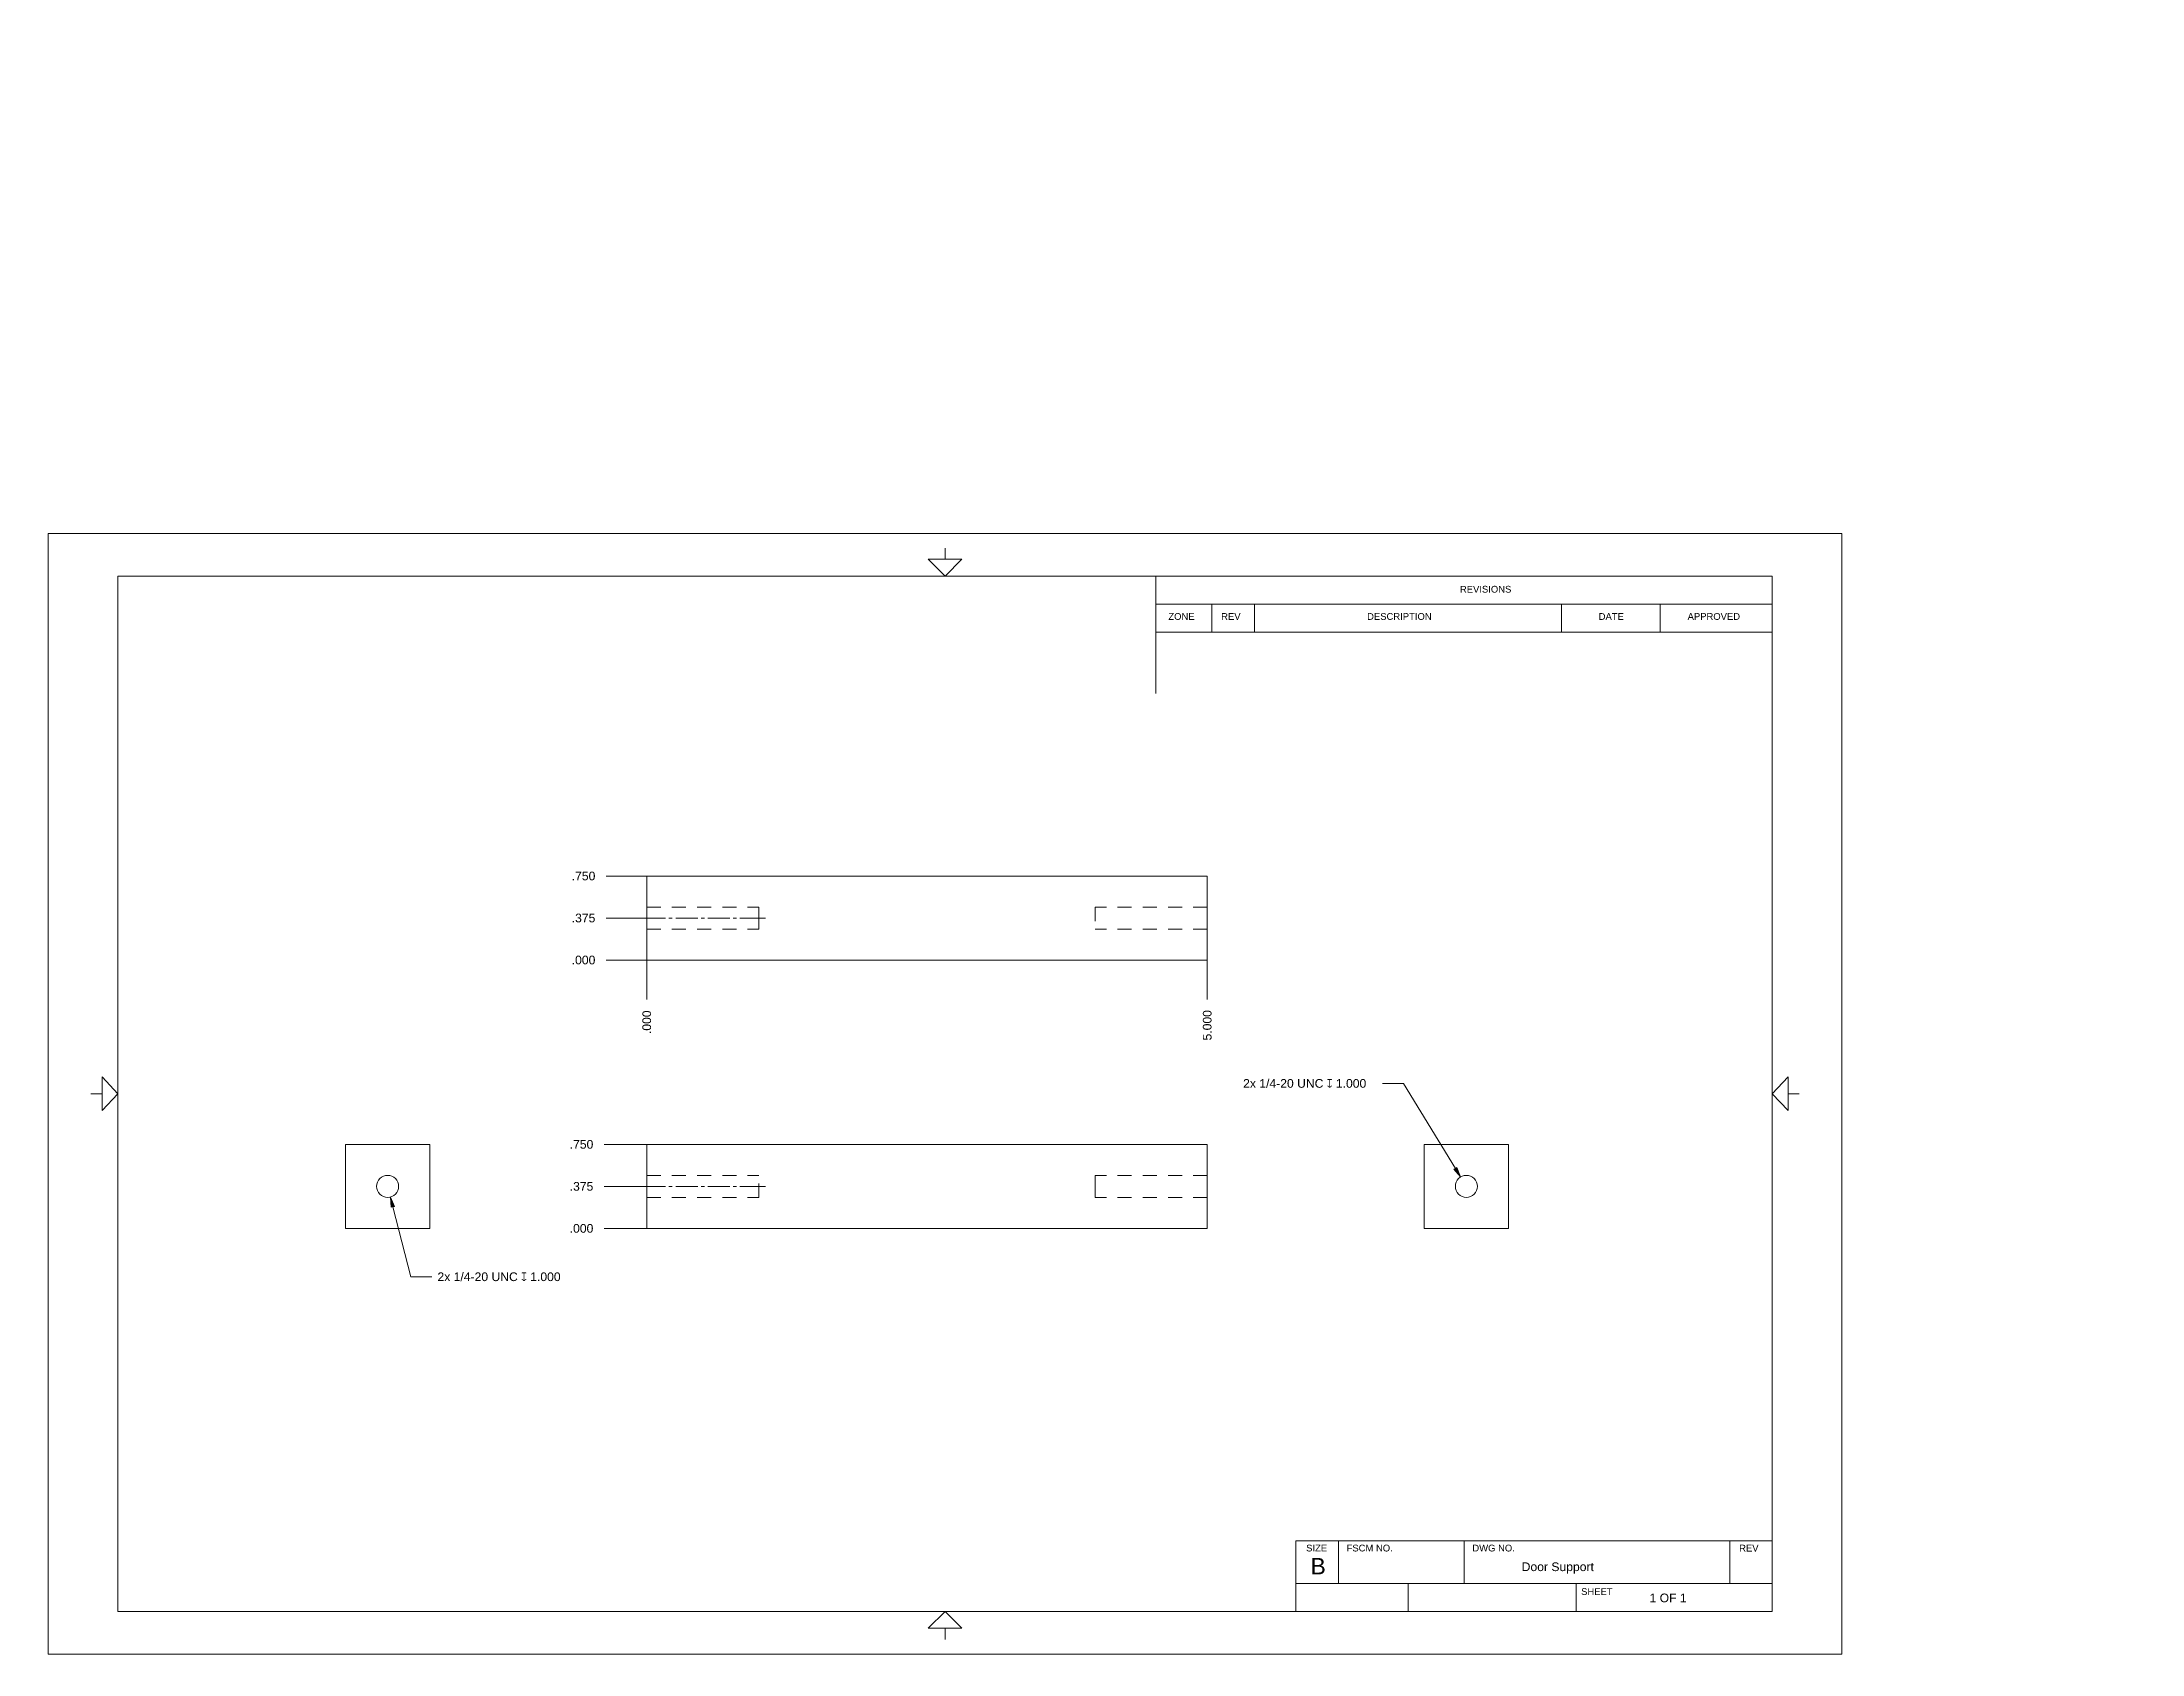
# Model space of a CAD drawing. Header units: inches. Extents: x 0.4 to 19.2, y 0.5 to 14.9.
import ezdxf

# ---------------------------------------------------------------- set-up
doc = ezdxf.new("R2010")
doc.units = ezdxf.units.IN
doc.header["$MEASUREMENT"] = 0
doc.linetypes.add('HIDDEN2', pattern=[0.1875, 0.125, -0.0625])
for name, color, linetype, lineweight in [('CENTER', 204, 'Continuous', 0), ('CONTINUOUS', 7, 'Continuous', 0), ('DIMENSIONS', 7, 'Continuous', 0), ('HIDDEN', 253, 'HIDDEN2', 0), ('VISIBLE', 7, 'Continuous', 0)]:
    doc.layers.add(name, color=color, linetype=linetype, lineweight=lineweight)
doc.dimstyles.get("Standard").update_dxf_attribs({"dimtxt": 0.18, "dimasz": 0.18, "dimexe": 0.18, "dimexo": 0.0625, "dimgap": 0.09, "dimtad": 0, "dimtih": 1, "dimtoh": 1, "dimdec": 4, "dimzin": 0, "dimdsep": 46, "dimtxsty": 'Standard', "dimcen": 0.09, "dimadec": 0, "dimazin": 0, "dimtfac": 1, "dimtdec": 4, "dimtofl": 0, "dimtmove": 0, "dimatfit": 3, "dimfxl": 1, "dimtolj": 1, "dimtzin": 0, "dimarcsym": 0})

# ---------------------------------------------------------------- blocks, each defined once
blk = doc.blocks.new('D1')
at = {"layer": 'DIMENSIONS'}
for p, q in [((5.709, 4.298), (5.459, 4.298)), ((5.959, 4.298), (5.709, 4.298)), ((5.776, 4.298), (5.959, 4.298))]:
    blk.add_line(p, q, dxfattribs=at)
at = {"layer": 'DIMENSIONS', "char_height": 0.07755, "attachment_point": 5}
for s, insert in [('{\\fArial|b0|i0|c0|p0;.000}{\\fArial|b0|i0|c0|p0;}', (5.257, 4.298)), ('{\\fArial|b0|i0|c0|p0;}', (5.118, 4.298)), ('{\\fArial|b0|i0|c0|p0;}', (5.257, 4.298)), ('{\\fArial|b0|i0|c0|p0;}', (5.257, 4.298)), ('{\\fArial|b0|i0|c0|p0;}', (5.396, 4.298))]:
    blk.add_mtext(s, dxfattribs=dict(at, insert=insert))
blk = doc.blocks.new('D2')
at = {"layer": 'DIMENSIONS'}
for p, q in [((5.709, 4.673), (5.459, 4.673)), ((5.959, 4.673), (5.709, 4.673)), ((5.716, 4.673), (5.959, 4.673))]:
    blk.add_line(p, q, dxfattribs=at)
at = {"layer": 'DIMENSIONS', "char_height": 0.07755, "attachment_point": 5}
for s, insert in [('{\\fArial|b0|i0|c0|p0;.375}{\\fArial|b0|i0|c0|p0;}', (5.257, 4.673)), ('{\\fArial|b0|i0|c0|p0;}', (5.118, 4.673)), ('{\\fArial|b0|i0|c0|p0;}', (5.257, 4.673)), ('{\\fArial|b0|i0|c0|p0;}', (5.257, 4.673)), ('{\\fArial|b0|i0|c0|p0;}', (5.396, 4.673))]:
    blk.add_mtext(s, dxfattribs=dict(at, insert=insert))
blk = doc.blocks.new('D3')
at = {"layer": 'DIMENSIONS'}
for p, q in [((5.709, 5.048), (5.459, 5.048)), ((5.959, 5.048), (5.709, 5.048)), ((5.776, 5.048), (5.959, 5.048))]:
    blk.add_line(p, q, dxfattribs=at)
at = {"layer": 'DIMENSIONS', "char_height": 0.07755, "attachment_point": 5}
for s, insert in [('{\\fArial|b0|i0|c0|p0;.750}{\\fArial|b0|i0|c0|p0;}', (5.257, 5.048)), ('{\\fArial|b0|i0|c0|p0;}', (5.118, 5.048)), ('{\\fArial|b0|i0|c0|p0;}', (5.257, 5.048)), ('{\\fArial|b0|i0|c0|p0;}', (5.257, 5.048)), ('{\\fArial|b0|i0|c0|p0;}', (5.396, 5.048))]:
    blk.add_mtext(s, dxfattribs=dict(at, insert=insert))
blk = doc.blocks.new('D4')
at = {"layer": 'DIMENSIONS'}
for p, q in [((5.839, 6.631), (5.839, 6.84)), ((5.839, 6.84), (5.839, 6.59)), ((5.839, 6.59), (5.839, 6.34))]:
    blk.add_line(p, q, dxfattribs=at)
at = {"layer": 'DIMENSIONS', "char_height": 0.07755, "attachment_point": 5, "rotation": 90}
for s, insert in [('{\\fArial|b0|i0|c0|p0;.000}{\\fArial|b0|i0|c0|p0;}', (5.839, 6.138)), ('{\\fArial|b0|i0|c0|p0;}', (5.839, 6.277)), ('{\\fArial|b0|i0|c0|p0;}', (5.839, 6.138)), ('{\\fArial|b0|i0|c0|p0;}', (5.839, 6.138)), ('{\\fArial|b0|i0|c0|p0;}', (5.839, 5.999))]:
    blk.add_mtext(s, dxfattribs=dict(at, insert=insert))
blk = doc.blocks.new('D5')
at = {"layer": 'DIMENSIONS'}
for p, q in [((10.839, 6.631), (10.839, 6.84)), ((10.839, 6.84), (10.839, 6.59)), ((10.839, 6.59), (10.839, 6.34))]:
    blk.add_line(p, q, dxfattribs=at)
at = {"layer": 'DIMENSIONS', "char_height": 0.07755, "attachment_point": 5, "rotation": 90}
for s, insert in [('{\\fArial|b0|i0|c0|p0;5.000}{\\fArial|b0|i0|c0|p0;}', (10.839, 6.111)), ('{\\fArial|b0|i0|c0|p0;}', (10.839, 6.277)), ('{\\fArial|b0|i0|c0|p0;}', (10.839, 6.111)), ('{\\fArial|b0|i0|c0|p0;}', (10.839, 6.111)), ('{\\fArial|b0|i0|c0|p0;}', (10.839, 5.944))]:
    blk.add_mtext(s, dxfattribs=dict(at, insert=insert))
blk = doc.blocks.new('D6')
at = {"layer": 'DIMENSIONS'}
for p, q in [((5.727, 6.693), (5.477, 6.693)), ((5.977, 6.693), (5.727, 6.693)), ((5.776, 6.693), (5.977, 6.693))]:
    blk.add_line(p, q, dxfattribs=at)
at = {"layer": 'DIMENSIONS', "char_height": 0.07755, "attachment_point": 5}
for s, insert in [('{\\fArial|b0|i0|c0|p0;}', (5.137, 6.693)), ('{\\fArial|b0|i0|c0|p0;.000}{\\fArial|b0|i0|c0|p0;}', (5.275, 6.693)), ('{\\fArial|b0|i0|c0|p0;}', (5.275, 6.693)), ('{\\fArial|b0|i0|c0|p0;}', (5.275, 6.693)), ('{\\fArial|b0|i0|c0|p0;}', (5.414, 6.693))]:
    blk.add_mtext(s, dxfattribs=dict(at, insert=insert))
blk = doc.blocks.new('D7')
at = {"layer": 'DIMENSIONS'}
for p, q in [((5.727, 7.068), (5.477, 7.068)), ((5.716, 7.068), (5.977, 7.068)), ((5.977, 7.068), (5.727, 7.068))]:
    blk.add_line(p, q, dxfattribs=at)
at = {"layer": 'DIMENSIONS', "char_height": 0.07755, "attachment_point": 5}
for s, insert in [('{\\fArial|b0|i0|c0|p0;}', (5.137, 7.068)), ('{\\fArial|b0|i0|c0|p0;.375}{\\fArial|b0|i0|c0|p0;}', (5.275, 7.068)), ('{\\fArial|b0|i0|c0|p0;}', (5.275, 7.068)), ('{\\fArial|b0|i0|c0|p0;}', (5.275, 7.068)), ('{\\fArial|b0|i0|c0|p0;}', (5.414, 7.068))]:
    blk.add_mtext(s, dxfattribs=dict(at, insert=insert))
blk = doc.blocks.new('D8')
at = {"layer": 'DIMENSIONS'}
for p, q in [((5.727, 7.443), (5.477, 7.443)), ((5.977, 7.443), (5.727, 7.443)), ((5.776, 7.443), (5.977, 7.443))]:
    blk.add_line(p, q, dxfattribs=at)
at = {"layer": 'DIMENSIONS', "char_height": 0.07755, "attachment_point": 5}
for s, insert in [('{\\fArial|b0|i0|c0|p0;}', (5.137, 7.443)), ('{\\fArial|b0|i0|c0|p0;.750}{\\fArial|b0|i0|c0|p0;}', (5.275, 7.443)), ('{\\fArial|b0|i0|c0|p0;}', (5.275, 7.443)), ('{\\fArial|b0|i0|c0|p0;}', (5.275, 7.443)), ('{\\fArial|b0|i0|c0|p0;}', (5.414, 7.443))]:
    blk.add_mtext(s, dxfattribs=dict(at, insert=insert))
blk = doc.blocks.new('BLOCK12')
at = {"layer": 'CONTINUOUS'}
for p, q in [((16.5, 10.5), (0.5, 10.5)), ((0.5, 10.5), (0.5, 0.5)), ((16.5, 0.5), (16.5, 10.5)), ((8.5, 10.37), (8.5, 10.27)), ((15.88, 10.12), (1.12, 10.12)), ((1.12, 10.12), (1.12, 0.88)), ((10.38, 10.12), (10.38, 9.073)), ((15.88, 0.88), (15.88, 10.12)), ((10.38, 9.87), (15.88, 9.87)), ((10.88, 9.62), (10.88, 9.87)), ((11.26, 9.62), (11.26, 9.87)), ((14, 9.62), (14, 9.87)), ((14.88, 9.62), (14.88, 9.87)), ((10.38, 9.62), (15.88, 9.62)), ((0.88, 5.5), (0.98, 5.5)), ((16.12, 5.5), (16.02, 5.5)), ((11.63, 1.51), (15.88, 1.51)), ((11.63, 0.88), (11.63, 1.51)), ((12.01, 1.13), (12.01, 1.51)), ((13.13, 1.13), (13.13, 1.51)), ((15.5, 1.13), (15.5, 1.51)), ((11.63, 1.13), (15.88, 1.13)), ((12.63, 0.88), (12.63, 1.13)), ((14.13, 0.88), (14.13, 1.13)), ((1.12, 0.88), (15.88, 0.88)), ((8.5, 0.63), (8.5, 0.73)), ((0.5, 0.5), (16.5, 0.5))]:
    blk.add_line(p, q, dxfattribs=at)
for points in [[(8.35, 10.27), (8.65, 10.27), (8.5, 10.12), (8.5, 10.12), (8.35, 10.27)], [(0.98, 5.35), (0.98, 5.65), (1.12, 5.5), (1.12, 5.5), (0.98, 5.35)], [(16.02, 5.35), (16.02, 5.65), (15.88, 5.5), (15.88, 5.5), (16.02, 5.35)], [(8.35, 0.73), (8.65, 0.73), (8.5, 0.88), (8.5, 0.88), (8.35, 0.73)]]:
    blk.add_lwpolyline(points, dxfattribs=at)
for s, insert, char_height, attachment_point in [('{\\fArial|b0|i0|c0|p0;\\C7;REVISIONS}{\\fArial|b0|i0|c0|p0;\\C7;}', (13.093, 10.002), 0.06032, 4), ('{\\fArial|b0|i0|c0|p0;\\C7;ZONE}{\\fArial|b0|i0|c0|p0;\\C7;}', (10.492, 9.759), 0.06032, 4), ('{\\fArial|b0|i0|c0|p0;\\C7;REV}{\\fArial|b0|i0|c0|p0;\\C7;}', (10.963, 9.759), 0.06032, 4), ('{\\fArial|b0|i0|c0|p0;\\C7;DESCRIPTION}{\\fArial|b0|i0|c0|p0;\\C7;}', (12.265, 9.759), 0.06032, 4), ('{\\fArial|b0|i0|c0|p0;\\C7;DATE}{\\fArial|b0|i0|c0|p0;\\C7;}', (14.331, 9.759), 0.06032, 4), ('{\\fArial|b0|i0|c0|p0;\\C7;APPROVED}{\\fArial|b0|i0|c0|p0;\\C7;}', (15.124, 9.759), 0.06032, 4), ('{\\fArial|b0|i0|c0|p0;\\C7;SIZE}{\\fArial|b0|i0|c0|p0;\\C7;}', (11.721, 1.445), 0.06032, 4), ('{\\fArial|b0|i0|c0|p0;\\C7;B}{\\fArial|b0|i0|c0|p0;\\C7;}', (11.76, 1.284), 0.14649, 4), ('{\\fArial|b0|i0|c0|p0;\\C7;FSCM NO.}{\\fArial|b0|i0|c0|p0;\\C7;}', (12.082, 1.445), 0.06032, 4), ('{\\fArial|b0|i0|c0|p0;\\C7;DWG NO.}{\\fArial|b0|i0|c0|p0;\\C7;}', (13.204, 1.445), 0.06032, 4), ('{\\fArial|b0|i0|c0|p0;\\C7;Door Support}{\\fArial|b0|i0|c0|p0;\\C7;}', (13.644, 1.267), 0.07755, 4), ('{\\fArial|b0|i0|c0|p0;\\C7;REV}{\\fArial|b0|i0|c0|p0;\\C7;}', (15.584, 1.445), 0.06032, 4), ('{\\fArial|b0|i0|c0|p0;\\C7;SHEET}{\\fArial|b0|i0|c0|p0;\\C7;}', (14.174, 1.057), 0.06032, 4), ('{\\fArial|b0|i0|c0|p0;\\C7;1 OF 1}{\\fArial|b0|i0|c0|p0;\\C7;}', (14.95, 1), 0.07755, 5), ('{\\fArial|b0|i0|c0|p0;\\C7;}', (0.444, 0.59), 0.18096, 4)]:
    blk.add_mtext(s, dxfattribs=dict(at, insert=insert, char_height=char_height, attachment_point=attachment_point))

msp = doc.modelspace()

# ---------------------------------------------------------------- hatches: boundary and pattern name
for points in [[(13.0653, 4.8418), (13.0993, 4.7571), (13.0396, 4.8261)], [(3.5597, 4.4876), (3.5518, 4.5785), (3.5888, 4.4951)]]:
    msp.add_hatch(color=7).paths.add_polyline_path(points, flags=0)

# ---------------------------------------------------------------- linework, layer by layer
at = {"layer": 'CENTER'}
for p, q in [((6.007, 7.0681), (5.7789, 7.0681)), ((6.067, 7.0681), (6.037, 7.0681)), ((6.2939, 7.0681), (6.097, 7.0681)), ((6.3239, 7.0681), (6.3539, 7.0681)), ((6.3839, 7.0681), (6.5807, 7.0681)), ((6.6107, 7.0681), (6.6407, 7.0681)), ((6.6707, 7.0681), (6.8989, 7.0681)), ((6.007, 4.6734), (5.7789, 4.6734)), ((6.067, 4.6734), (6.037, 4.6734)), ((6.2939, 4.6734), (6.097, 4.6734)), ((6.3239, 4.6734), (6.3539, 4.6734)), ((6.3839, 4.6734), (6.5807, 4.6734)), ((6.6107, 4.6734), (6.6407, 4.6734)), ((6.6707, 4.6734), (6.8989, 4.6734))]:
    msp.add_line(p, q, dxfattribs=at)
at = {"layer": 'CONTINUOUS'}
for p, q in [((12.5901, 5.5918), (12.4026, 5.5918)), ((13.0524, 4.8339), (12.5901, 5.5918)), ((13.0524, 4.8339), (13.0524, 4.8339)), ((3.5743, 4.4914), (3.5743, 4.4914)), ((3.5743, 4.4914), (3.7353, 3.8663)), ((3.7353, 3.8663), (3.9228, 3.8663))]:
    msp.add_line(p, q, dxfattribs=at)
for points in [[(13.0993, 4.7571), (13.0396, 4.8261), (13.0653, 4.8418), (13.0993, 4.7571)], [(3.5518, 4.5785), (3.5888, 4.4951), (3.5597, 4.4876), (3.5518, 4.5785)]]:
    msp.add_lwpolyline(points, dxfattribs=at)
at = {"layer": 'HIDDEN'}
for p, q in [((5.8389, 7.1661), (6.8389, 7.1661)), ((6.8389, 7.0681), (6.8389, 7.1661)), ((9.8389, 7.1661), (9.8389, 6.9701)), ((10.8389, 7.1661), (9.8389, 7.1661)), ((5.8389, 6.9701), (6.8389, 6.9701)), ((6.8389, 6.9701), (6.8389, 7.0681)), ((10.8389, 6.9701), (9.8389, 6.9701)), ((5.8389, 4.7714), (6.8389, 4.7714)), ((6.8389, 4.5754), (6.8389, 4.7714)), ((9.8389, 4.7714), (9.8389, 4.6734)), ((10.8389, 4.7714), (9.8389, 4.7714)), ((5.8389, 4.5754), (6.8389, 4.5754)), ((9.8389, 4.6734), (9.8389, 4.5754)), ((10.8389, 4.5754), (9.8389, 4.5754))]:
    msp.add_line(p, q, dxfattribs=at)
at = {"layer": 'VISIBLE'}
for p, q in [((10.8389, 7.4431), (5.8389, 7.4431)), ((5.8389, 7.4431), (5.8389, 6.6931)), ((10.8389, 7.4431), (10.8389, 6.6931)), ((5.8389, 6.6931), (10.8389, 6.6931)), ((3.1524, 5.0484), (3.1524, 4.2984)), ((3.1524, 5.0484), (3.9024, 5.0484)), ((3.9024, 4.2984), (3.9024, 5.0484)), ((5.8389, 5.0484), (10.8389, 5.0484)), ((5.8389, 4.2984), (5.8389, 5.0484)), ((10.8389, 5.0484), (10.8389, 4.2984)), ((12.7754, 5.0484), (12.7754, 4.2984)), ((13.5254, 5.0484), (12.7754, 5.0484)), ((13.5254, 4.2984), (13.5254, 5.0484)), ((3.1524, 4.2984), (3.9024, 4.2984)), ((10.8389, 4.2984), (5.8389, 4.2984)), ((13.5254, 4.2984), (12.7754, 4.2984))]:
    msp.add_line(p, q, dxfattribs=at)
for centre in [(3.5274, 4.6734), (13.1504, 4.6734)]:
    msp.add_circle(centre, 0.098, dxfattribs=at)

# ---------------------------------------------------------------- block references
at = {"layer": 'CONTINUOUS'}
msp.add_blockref('BLOCK12', (0, 0), dxfattribs=at)

# ---------------------------------------------------------------- texts
at = {"layer": 'CONTINUOUS', "char_height": 0.0775537, "attachment_point": 4}
for insert in [(11.159, 5.5918), (3.972, 3.8663)]:
    msp.add_mtext('{\\fArial|b0|i0|c0|p0;\\C7;2x 1/4-20 UNC }{\\fAlibre Symbols|b0|i0|c0|p0;\\C7;x}{\\fArial|b0|i0|c0|p0;\\C7; 1.000}{\\fArial|b0|i0|c0|p0;\\C7;}', dxfattribs=dict(at, insert=insert))

# ---------------------------------------------------------------- dimensions: what is measured, and where the dimension line sits
at = {"layer": 'DIMENSIONS'}
for feature_location, offset, origin, picture, middle, turn in [((5.8389, 7.4431), (7.7755, 7.4431), (5.8389, 6.6931), 'D8', (13.6143, 14.8863), 360), ((5.7789, 7.0681), (7.8355, 7.4431), (5.8389, 6.6931), 'D7', (13.6143, 14.5113), 360), ((5.8388585368, 6.6931289988), (7.7754568903, 7.4431289988), (5.8388585368, 6.6931289988), 'D6', (13.6143154272, 14.1362579976), 360), ((5.8388585368, 6.6931289988), (8.3388585368, 6.8882975578), (5.8388585368, 6.6931289988), 'D4', (14.1777170737, 13.5814265567), 90), ((10.8388585368, 6.6931289988), (8.3388585368, 6.8605197893), (5.8388585368, 6.6931289988), 'D5', (19.1777170737, 13.5536487882), 90), ((5.8389, 5.0484), (7.7573, 4.6734), (5.8389, 4.2984), 'D3', (13.5961, 9.7219), 360), ((5.7789, 4.6734), (7.8173, 4.6734), (5.8389, 4.2984), 'D2', (13.5961, 9.3469), 360), ((5.8388585368, 4.2984479093), (7.7572544766, 4.6734479093), (5.8388585368, 4.2984479093), 'D1', (13.5961130135, 8.9718958186), 360)]:
    dim = msp.add_ordinate_dim(feature_location=feature_location, offset=offset, dtype=0, origin=origin, dimstyle='Standard', override={"dimtxt": 0.098408, "dimtad": 0, "dimdec": 3, "dimzin": 0, "dimse1": 0, "dimse2": 0, "dimsd1": 0, "dimsd2": 0, "dimadec": 3, "dimazin": 0, "dimtol": 0, "dimlim": 0, "dimtp": 0, "dimtm": 0, "dimtdec": 3}, dxfattribs=at)
    dim.commit()
    dim.dimension.update_dxf_attribs({"geometry": picture, "text_midpoint": middle, "text_rotation": turn})

doc.saveas('drawing.dxf')
